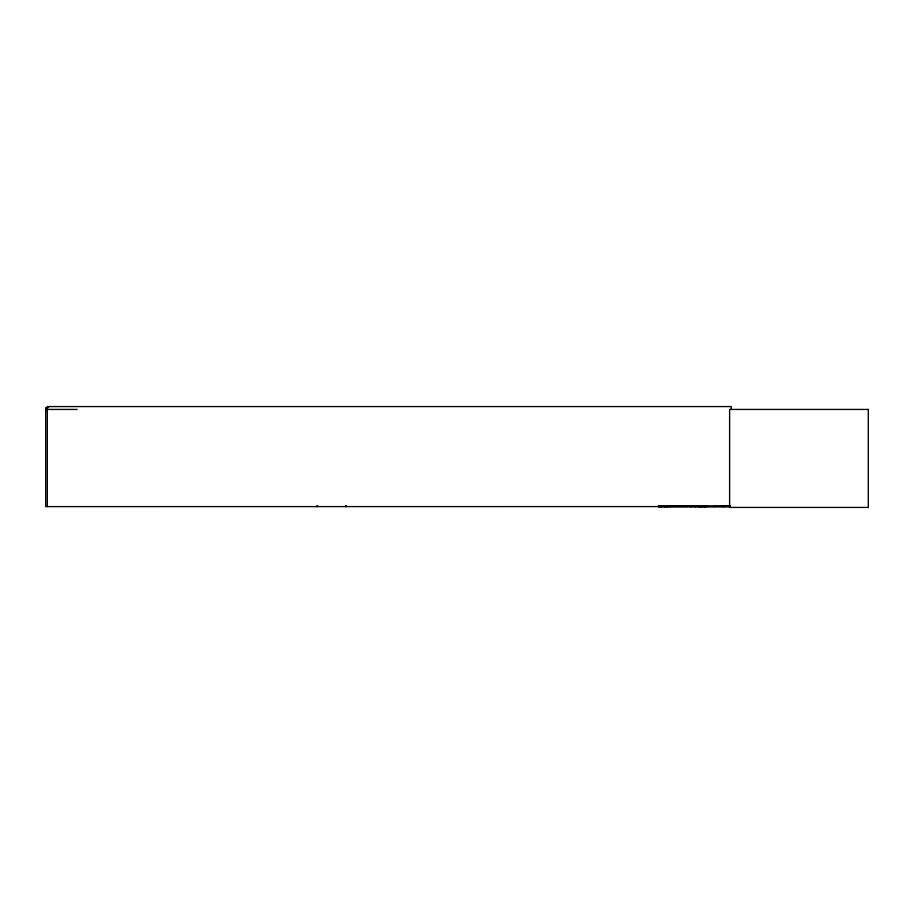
<?xml version="1.0" encoding="UTF-8"?>
<svg xmlns="http://www.w3.org/2000/svg" width="914" height="914" viewBox="0 0 914 914"><rect width="100%" height="100%" fill="white"/><g stroke="black" fill="none" stroke-linecap="round" stroke-linejoin="round"><path stroke-width="1.37" d="M705.951 506.402L706.008 505.796M664.844 506.527L664.604 505.956L664.901 506.55M667.083 506.573L667.837 506.253M667.289 506.219L668.02 506.55M670.133 506.584L669.436 506.253M699.313 506.584L699.141 506.253M699.838 506.584L699.644 505.956L699.907 506.562M701.975 506.55L701.769 505.956L701.038 506.573L701.792 506.253M703.986 506.562L704.191 506.173M704.683 506.573L704.877 505.956L705.391 506.584L704.9 506.253M48.556 407.598L45.7 407.598L45.7 506.607L730.469 506.584L658.32 506.55L658.548 505.956L707.002 505.956L706.511 506.253M707.196 506.584L707.002 505.956M658.388 506.573L730.355 506.367M660.742 506.584L662.57 506.219M664.25 506.573L664.032 505.956L664.489 506.573M666.226 506.584L666.443 505.956L666.672 506.527M666.797 506.584L667.014 505.956L667.254 506.527M695.211 506.573L695.565 505.956C696.411 506.744 694.172 506.664 694.994 505.956L695.405 506.573M697.622 506.573L697.405 505.956L698.216 506.527M730.332 506.173L699.393 506.367M700.512 506.253L700.981 506.173M723.648 505.83L723.534 506.584M725.145 506.584L725.647 505.83M691.053 506.482L691.075 505.865M704.214 506.367L704.5 506.573M707.025 506.253L706.111 506.402M659.097 506.253L658.571 506.253M658.937 506.607L658.548 505.956M701.232 506.607L701.049 505.956L701.038 506.573M702.672 506.584L703.46 505.956L703.711 506.584M45.7 409.438L77.05 409.438M731.234 409.438L731.234 406.57L47.311 406.57L47.311 506.607M729.806 505.796L729.806 506.607M722.711 505.591L722.711 506.607M722.209 505.591L722.209 506.607M715.114 505.796L715.114 506.607M705.939 505.796L705.928 506.607M691.247 505.796L691.258 506.607M346.269 505.796L346.269 506.607M345.458 505.796L345.458 506.607M317.695 505.796L317.695 506.607M316.872 505.796L316.872 506.607M868.3 409.438L729.623 409.438L729.623 507.43L868.3 507.43L868.3 409.438"/></g></svg>
